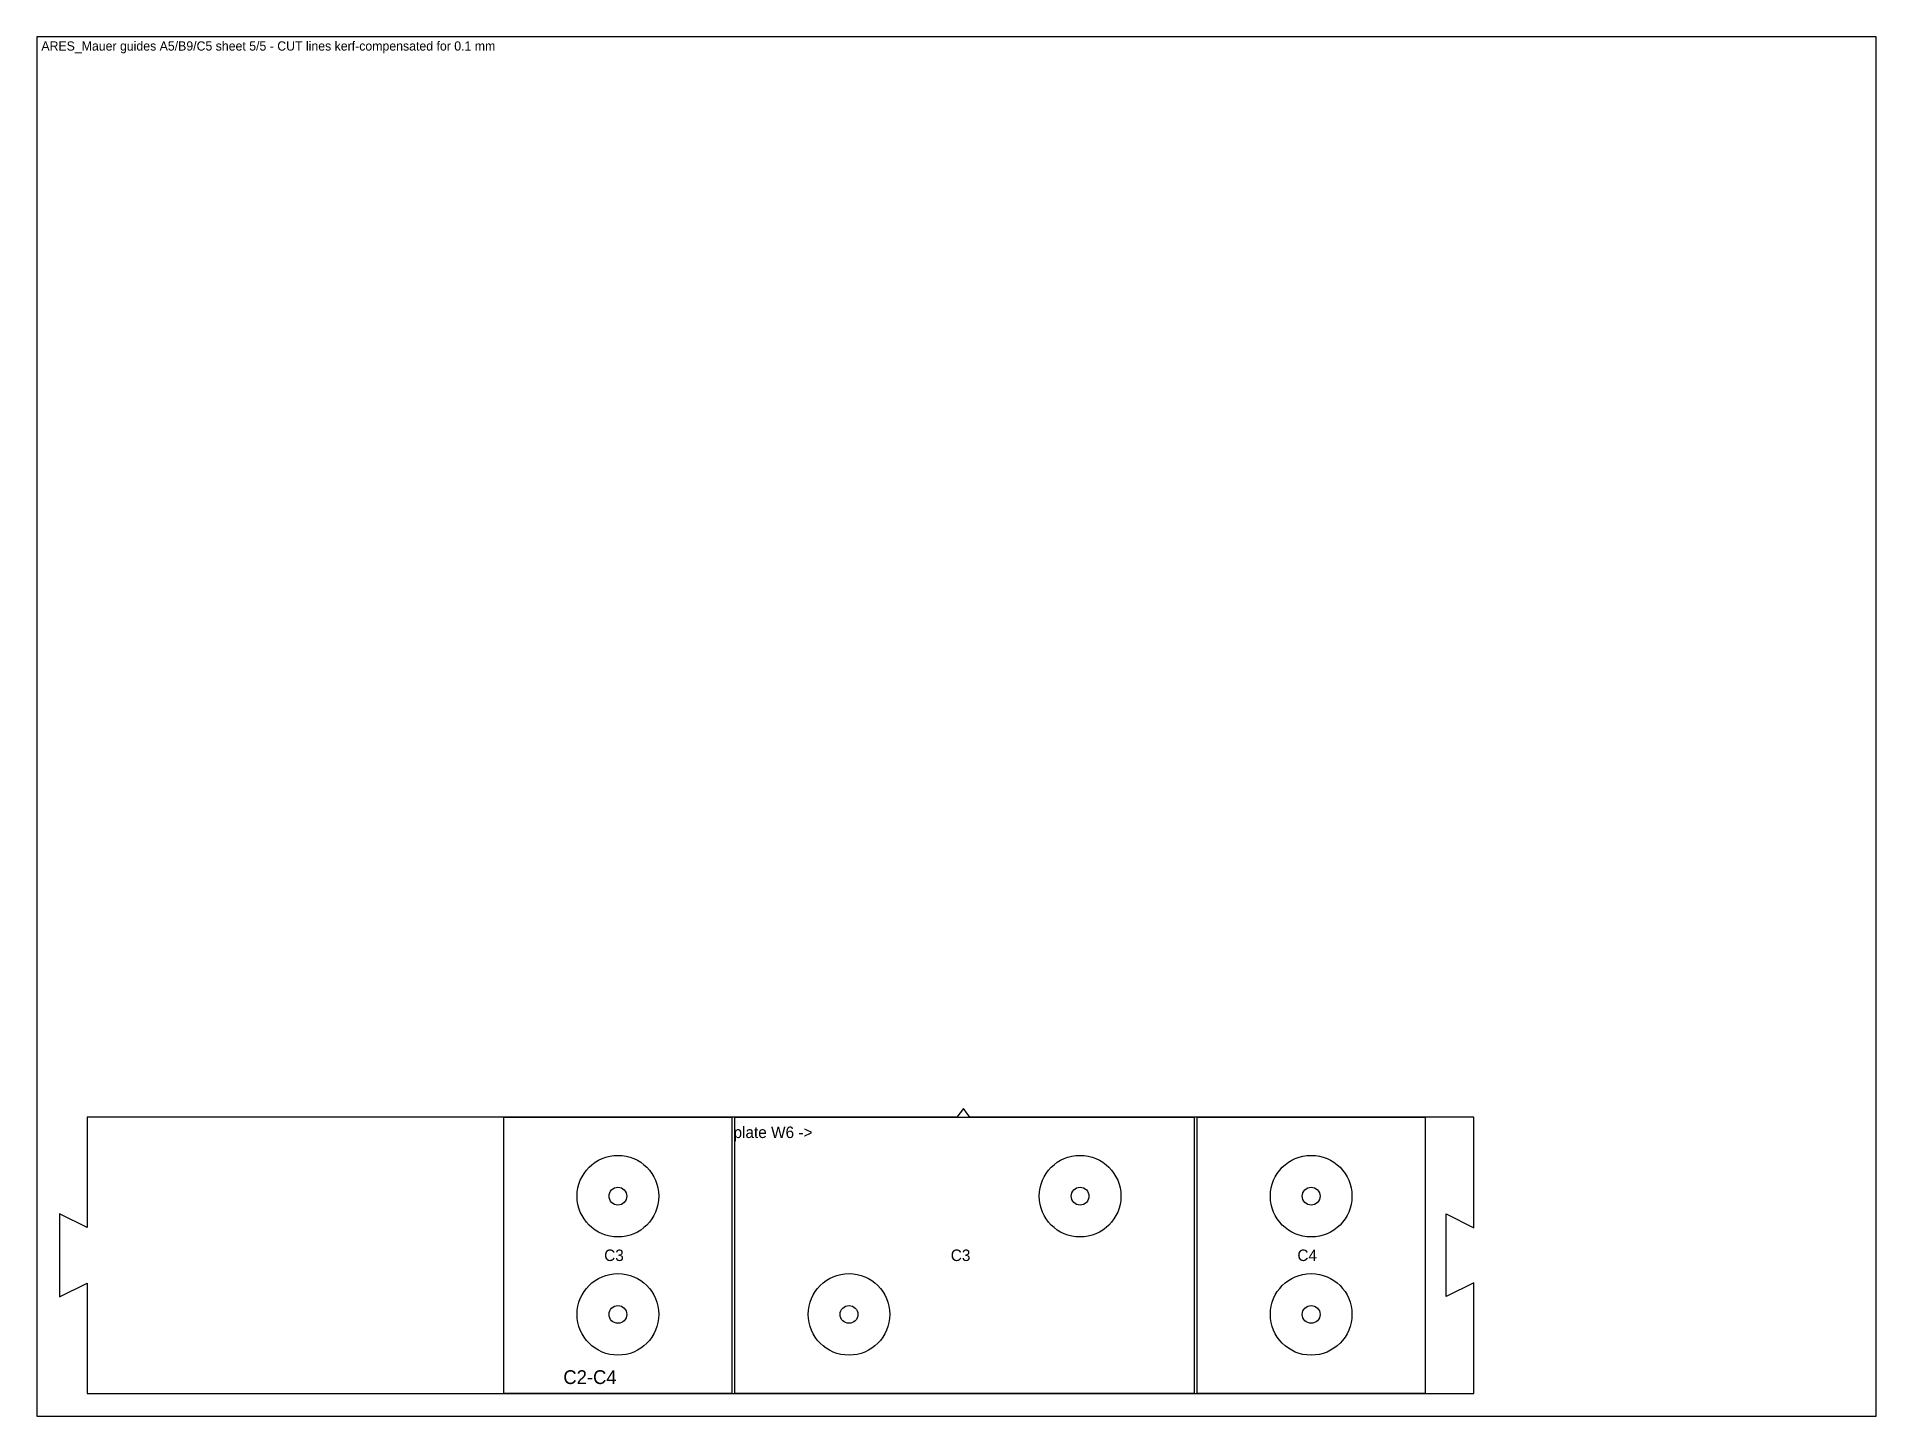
# Model space of a CAD drawing. Extents: x 0 to 800, y 0 to 600.
import ezdxf

# ---------------------------------------------------------------- set-up
doc = ezdxf.new("R2010")
doc.units = 0
for name, color, linetype in [('CUT', 1, 'CONTINUOUS'), ('ENGRAVE', 5, 'CONTINUOUS'), ('SHEET', 3, 'CONTINUOUS')]:
    doc.layers.add(name, color=color, linetype=linetype)

msp = doc.modelspace()

# ---------------------------------------------------------------- linework, layer by layer
at = {"layer": 'CUT', "color": 1}
for p, q in [((400.1747, 130.05), (21.95, 130.05)), ((21.95, 130.05), (21.95, 82.0809)), ((403, 133.8843), (400.1747, 130.05)), ((405.8253, 130.05), (403, 133.8843)), ((625.05, 130.05), (405.8253, 130.05)), ((625.05, 81.9692), (625.05, 130.05)), ((21.95, 82.0809), (9.95, 88.0809)), ((9.95, 88.0809), (9.95, 51.9191)), ((613, 52.0308), (613, 87.9692)), ((613, 87.9692), (625.05, 81.9692)), ((9.95, 51.9191), (21.95, 57.9191)), ((21.95, 57.9191), (21.95, 9.95)), ((625.05, 58.0308), (613, 52.0308)), ((625.05, 9.95), (625.05, 58.0308)), ((21.95, 9.95), (625.05, 9.95))]:
    msp.add_line(p, q, dxfattribs=at)
for centre in [(252.75, 95.714), (453.75, 95.714), (554.25, 95.714), (252.75, 44.286), (353.25, 44.286), (554.25, 44.286)]:
    msp.add_circle(centre, 3.86, dxfattribs=at)
at = {"layer": 'ENGRAVE', "color": 5}
for p, q in [((302.5, 130), (203, 130)), ((203, 130), (203, 10)), ((302.5, 10), (302.5, 130)), ((503.5, 130), (303.5, 130)), ((303.5, 130), (303.5, 10)), ((503.5, 10), (503.5, 130)), ((604, 130), (504.5, 130)), ((504.5, 130), (504.5, 10)), ((604, 10), (604, 130)), ((203, 10), (302.5, 10)), ((303.5, 10), (503.5, 10)), ((504.5, 10), (604, 10))]:
    msp.add_line(p, q, dxfattribs=at)
for centre in [(252.75, 95.714), (453.75, 95.714), (554.25, 95.714), (252.75, 44.286), (353.25, 44.286), (554.25, 44.286)]:
    msp.add_circle(centre, 17.75, dxfattribs=at)
at = {"layer": 'SHEET', "color": 3}
for p, q in [((800, 600), (0, 600)), ((0, 600), (0, 0)), ((800, 0), (800, 600)), ((0, 0), (800, 0))]:
    msp.add_line(p, q, dxfattribs=at)

# ---------------------------------------------------------------- texts
at = {"layer": 'ENGRAVE', "color": 5}
for s, height, p in [('plate W6 ->', 5, (303, 121)), ('C3', 5, (246.75, 67.5)), ('C3', 5, (397.5, 67.5)), ('C4', 5, (548.25, 67.5)), ('C2-C4', 6, (229, 14))]:
    msp.add_text(s, height=height, dxfattribs=at).set_placement(p)
at = {"layer": 'SHEET', "color": 3}
msp.add_text('ARES_Mauer guides A5/B9/C5 sheet 5/5 - CUT lines kerf-compensated for 0.1 mm', height=4, dxfattribs=at).set_placement((2, 594))

doc.saveas('drawing.dxf')
